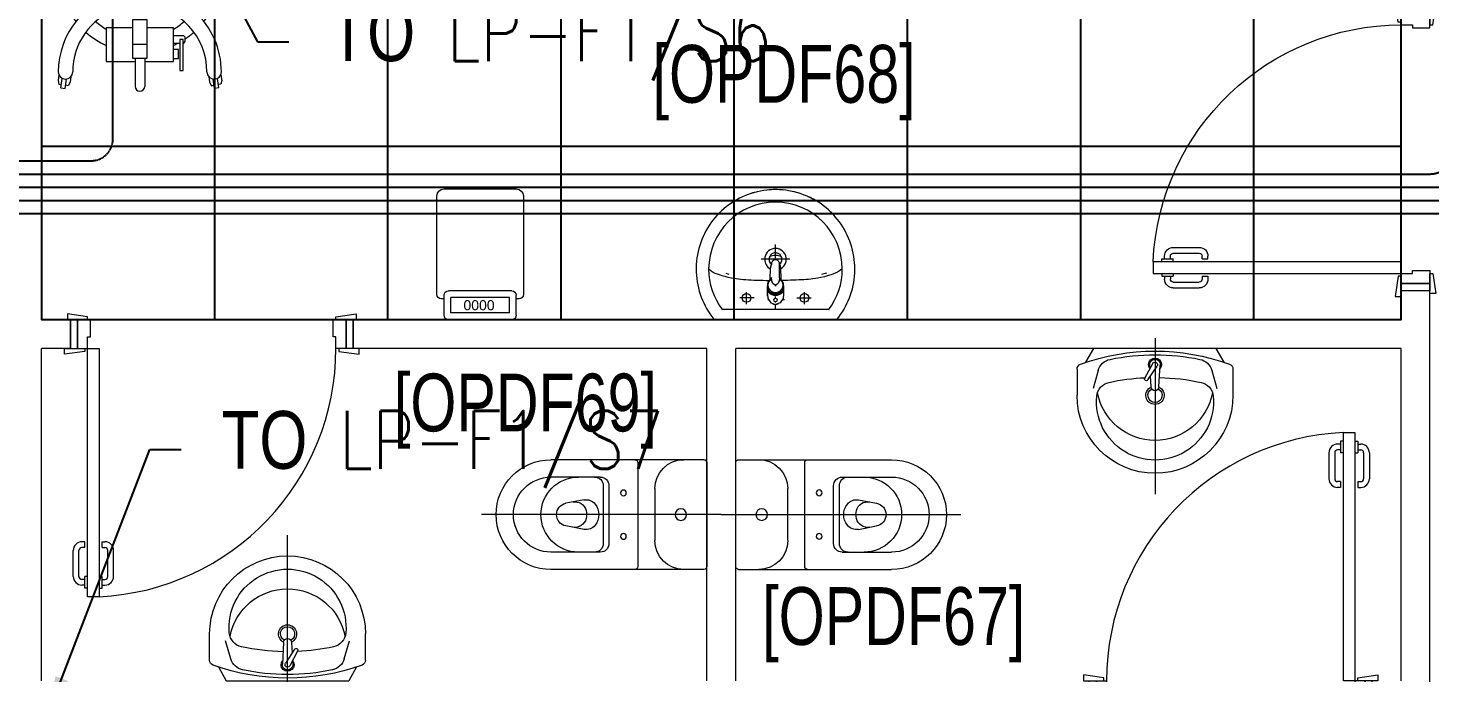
# Model space of a CAD drawing. Extents: x -12260 to 57327, y -29287 to 19916.
# Drawn here: x 8350 to 13206, y 3887 to 6119 of the extents above; entities that cross this region are included whole.
import ezdxf
from ezdxf import colors
from ezdxf.entities.mleader import LeaderData, LeaderLine
from ezdxf.math import Vec2, Vec3

# ---------------------------------------------------------------- set-up
doc = ezdxf.new("R2010")
doc.units = 0
doc.header["$LTSCALE"] = 0.25
doc.linetypes.add('DASHDOT', pattern=[25.4, 12.7, -6.35, 0, -6.35])
doc.linetypes.add('HIDDEN', pattern=[9.525, 6.35, -3.175])
for name, color, linetype, lineweight in [('01-First Floor-FUR$0$72_EGR_BASE_TEXT', 252, 'Continuous', 5), ('01-First Floor-FUR$0$LOADING', 253, 'Continuous', 5), ('01-First Floor-FUR$0$P-SANR-FIXT', 6, 'Continuous', 18), ('01-First Floor-FUR$0$P-SANR-FIXT-1', 6, 'Continuous', 13), ('01-First Floor-FUR$0$SANIT', 250, 'Continuous', 5), ('01-First Floor-FUR$0$Walls', 251, 'Continuous', 5), ('01-First Floor-FUR$0$Wooden Joinery', 251, 'Continuous', 5), ('E-LITE-CIRC @ 100', 6, 'Continuous', 25), ('E-LITE-CLNG-CNDT', 6, 'DASHDOT', 35), ('E-POWR-FLOR-CNDT', 6, 'HIDDEN', 25)]:
    doc.layers.add(name, color=color, linetype=linetype, lineweight=lineweight)
doc.layers.add('01-First Floor-FUR$0$FALSE CEILING', color=251, linetype='Continuous')
doc.styles.add('01-First Floor-FUR$0$Standard', font='arial.ttf')
doc.styles.add('01-First Floor-FUR$0$X3G_ENTITY_9F38', font='swisscl.ttf', dxfattribs={"height": 0.2})
doc.styles.add('DC_SIMPLEX', font='SIMPLEX.shx', dxfattribs={"width": 0.7})

# ---------------------------------------------------------------- blocks, each defined once
blk = doc.blocks.new('01-First Floor-FUR$0$A$C72370EFE')
at = {"layer": '01-First Floor-FUR$0$Wooden Joinery'}
for p, q in [((-0.01, -0.04), (-0.02, -0.04)), ((-0.01, -0.03), (-0.01, -0.07)), ((0, -0.03), (-0.01, -0.03)), ((0.04, -0.03), (0.05, -0.03)), ((0.05, -0.03), (0.05, -0.07)), ((0.05, -0.04), (0.06, -0.04)), ((-0.05, -0.07), (-0.05, -0.16)), ((-0.03, -0.07), (-0.03, -0.16)), ((-0.01, -0.06), (-0.02, -0.06)), ((0, -0.07), (-0.01, -0.07)), ((0.04, -0.07), (0.05, -0.07)), ((0.05, -0.06), (0.06, -0.06)), ((0.07, -0.07), (0.07, -0.16)), ((0.09, -0.07), (0.09, -0.16)), ((-0.01, -0.17), (-0.02, -0.17)), ((-0.01, -0.19), (-0.02, -0.19)), ((-0.01, -0.17), (-0.01, -0.19)), ((0.05, -0.17), (0.06, -0.17)), ((0.05, -0.17), (0.05, -0.19)), ((0.05, -0.19), (0.06, -0.19))]:
    blk.add_line(p, q, dxfattribs=at)
for centre, radius, start, end in [((-0.02, -0.07), 0.03, 90, 180), ((0.06, -0.07), 0.03, 0, 90), ((-0.02, -0.07), 0.01, 90, 180), ((0.06, -0.07), 0.01, 0, 90), ((-0.02, -0.16), 0.03, 180, 270), ((-0.02, -0.16), 0.01, 180, 270), ((0.06, -0.16), 0.01, 270, 0), ((0.06, -0.16), 0.03, 270, 0)]:
    blk.add_arc(centre, radius, start, end, dxfattribs=at)
blk = doc.blocks.new('01-First Floor-FUR$0$A$C5DAD61B4')
at = {"layer": '01-First Floor-FUR$0$Wooden Joinery'}
for points in [[(80, 959.1), (80, 969.1), (10, 979.1), (10, 959.1)], [(940, 959.1), (940, 969.1), (1010, 979.1), (1010, 959.1)], [(70, 859.1), (70, 849.1), (0, 839.1), (0, 859.1)], [(120, 859.1), (120, 0), (80, 0), (80, 859.1)], [(950, 859.1), (950, 849.1), (1020, 839.1), (1020, 859.1)]]:
    blk.add_lwpolyline(points, close=True, dxfattribs=at)
for points in [[(45, 859.1), (45, 959.1), (20, 959.1), (20, 859.1), (45, 859.1)], [(45, 859.1), (80, 859.1), (80, 899.1), (90, 899.1), (90, 959.1), (45, 959.1), (45, 859.1)], [(975, 859.1), (940, 859.1), (940, 899.1), (930, 899.1), (930, 959.1), (975, 959.1), (975, 859.1)], [(975, 859.1), (975, 959.1), (1000, 959.1), (1000, 859.1), (975, 859.1)]]:
    blk.add_lwpolyline(points, dxfattribs=at)
blk.add_arc((80, 859.1), 860, 272.666, 0, dxfattribs=at)
at = {"layer": '01-First Floor-FUR$0$Wooden Joinery', "xscale": 999.9999999998854, "yscale": 999.9999999998854, "zscale": 999.9999999998854, "rotation": 180}
blk.add_blockref('01-First Floor-FUR$0$A$C72370EFE', (120, 0), dxfattribs=at)
blk = doc.blocks.new('01-First Floor-FUR$0$WC manta')
at = {"layer": '01-First Floor-FUR$0$SANIT'}
for p, q in [((-0.13, 0.18), (-0.13, -0.18)), ((-0.12, 0.19), (0.41, 0.19)), ((0.109, 0.18), (0.109, -0.18)), ((0.209, 0.1), (0.209, -0.1)), ((0.229, 0.1), (0.229, -0.1)), ((0.239, 0.13), (0.41, 0.13)), ((0.05, 0.09), (0.05, -0.09)), ((0.2955, 0.051), (0.3581, 0.0393)), ((-0.18, 0), (0.65, 0)), ((0.2955, -0.051), (0.3581, -0.0393)), ((0.239, -0.13), (0.41, -0.13)), ((-0.12, -0.19), (0.41, -0.19))]:
    blk.add_line(p, q, dxfattribs=at)
for centre, radius in [((0.159, 0.0752), 0.01), ((-0.04, 0), 0.02), ((0.159, -0.0753), 0.01)]:
    blk.add_circle(centre, radius, dxfattribs=at)
for centre, radius, start, end in [((-0.12, 0.18), 0.01, 90, 180), ((-0.05, 0.09), 0.1, 0, 90), ((0.119, 0.18), 0.01, 90, 180), ((0.41, 0), 0.19, 270, 90), ((0.239, 0.1), 0.03, 90, 180), ((0.259, 0.1), 0.03, 90, 180), ((0.3147, 0), 0.13, 270, 90), ((0.41, 0), 0.13, 270, 90), ((0.2882, 0.0117), 0.04, 79.4289, 141.525), ((0.3029, 0), 0.0588, 141.525, 218.475), ((0.3454, 0), 0.0588, 166.4176, 193.5824), ((0.3271, 0.0044), 0.04, 79.4289, 166.4176), ((0.3507, 0), 0.04, 280.5711, 79.4289), ((0.2882, -0.0117), 0.04, 218.475, 280.5711), ((0.3271, -0.0044), 0.04, 193.5824, 280.5711), ((-0.05, -0.09), 0.1, 270, 0), ((0.239, -0.1), 0.03, 180, 270), ((0.259, -0.1), 0.03, 180, 270), ((-0.12, -0.18), 0.01, 180, 270), ((0.119, -0.18), 0.01, 180, 270)]:
    blk.add_arc(centre, radius, start, end, dxfattribs=at)
blk = doc.blocks.new('01-First Floor-FUR$0$lav-manta 60')
at = {"layer": '01-First Floor-FUR$0$SANIT'}
for p, q in [((-0.2658, -0.0529), (-0.2358, 0)), ((-0.2358, 0), (0.2358, 0)), ((0, 0.04), (0, -0.56)), ((0.2658, -0.0529), (0.2358, 0)), ((-0.3, -0.0789), (-0.3, -0.18)), ((-0.2185, -0.0841), (-0.2383, -0.1537)), ((-0.015, -0.1473), (-0.0199, -0.064)), ((0.0274, -0.121), (-0.0078, -0.0673)), ((0.0389, -0.1142), (0.0087, -0.0575)), ((0.015, -0.1473), (0.0174, -0.1057)), ((0.0191, -0.077), (0.0199, -0.064)), ((0.2185, -0.0841), (0.2383, -0.1537)), ((0.3, -0.0789), (0.3, -0.18))]:
    blk.add_line(p, q, dxfattribs=at)
for centre, radius, start, end in [((0, -0.8557), 0.8457, 70.1771, 109.8229), ((-0.1608, -0.1006), 0.06, 101.8086, 164.0794), ((0, -0.8696), 0.8457, 78.1914, 101.8086), ((0, -0.0617), 0.025, 320.7474, 220.368), ((0, -0.0617), 0.02, 353.2671, 186.682), ((0, -0.0617), 0.00966, 25.4127, 215.9577), ((0.1608, -0.1006), 0.06, 15.9206, 78.1914), ((-0.28, -0.0789), 0.02, 109.8229, 180), ((0.28, -0.0789), 0.02, 0, 70.1771), ((-0.1645, -0.189), 0.06, 102.0883, 174.8142), ((0, -0.9572), 0.8457, 91.1572, 102.0883), ((0, -0.18), 0.035, 115.3106, 64.6894), ((0, -0.18), 0.0275, 117.1496, 62.8504), ((0, -0.1473), 0.015, 180, 0), ((0, -0.9572), 0.8457, 88.5486, 88.844), ((0.0332, -0.1176), 0.00666, 210.6852, 30.6852), ((0, -0.9572), 0.8457, 77.9117, 87.4274), ((0.1645, -0.189), 0.06, 5.1858, 77.9117), ((0, -0.18), 0.3, 180, 0), ((0, -0.2039), 0.2252, 174.8142, 5.1858), ((0, -0.1282), 0.2252, 190.6097, 349.3903)]:
    blk.add_arc(centre, radius, start, end, dxfattribs=at)
blk = doc.blocks.new('01-First Floor-FUR$0$mobile light')
at = {"layer": '01-First Floor-FUR$0$LOADING'}
for p, q in [((1882.58, -498.29), (1882.35, -499.8)), ((1882.35, -499.8), (1885.55, -500.28)), ((1882.58, -498.29), (1885.78, -498.78)), ((1883.28, -500.85), (1883.42, -499.96)), ((1883.78, -497.56), (1883.65, -498.45)), ((1885.1, -497.29), (1883.78, -497.56)), ((1887.04, -497.59), (1885.1, -497.29)), ((1923.94, -497.59), (1925.88, -497.29)), ((1928.41, -498.29), (1925.2, -498.78)), ((1928.63, -499.8), (1925.43, -500.28)), ((1925.88, -497.29), (1927.2, -497.56)), ((1927.2, -497.56), (1927.33, -498.45)), ((1927.7, -500.85), (1927.56, -499.96)), ((1928.41, -498.29), (1928.63, -499.8)), ((1884.47, -501.5), (1883.28, -500.85)), ((1886.4, -501.79), (1884.47, -501.5)), ((1924.58, -501.79), (1926.52, -501.5)), ((1926.52, -501.5), (1927.7, -500.85)), ((1947.59, -502.62), (1941.09, -502.62)), ((1948.76, -501.94), (1947.59, -502.62)), ((1947.59, -502.62), (1947.59, -505.45)), ((1948.15, -506.5), (1952.41, -502.55)), ((1953.47, -501.94), (1948.76, -501.94)), ((1958.23, -506.5), (1953.47, -501.94)), ((1947.59, -505.45), (1941.09, -505.45)), ((1963.08, -509.67), (1943.3, -509.67)), ((1946.6, -512.08), (1948.15, -506.5)), ((1947.59, -505.45), (1948.15, -506.5)), ((1958.23, -506.5), (1948.15, -506.5)), ((1959.78, -512.08), (1958.23, -506.5)), ((1959.78, -512.08), (1946.6, -512.08)), ((1908.01, -522.53), (1909, -517.55)), ((1911.69, -517.55), (1909, -517.55)), ((1912.69, -522.53), (1911.69, -517.55)), ((1911.69, -517.55), (1914.17, -518.99)), ((1914.17, -518.99), (1914.17, -523.77)), ((1922.73, -518.8), (1921.08, -519.69)), ((1925.38, -518.8), (1922.73, -518.8)), ((1892.68, -523.97), (1883.05, -523.97)), ((1892.68, -528.06), (1892.68, -523.24)), ((1892.68, -523.24), (1906.16, -523.24)), ((1897.5, -528.06), (1897.5, -523.24)), ((1906.16, -523.24), (1906.16, -528.06)), ((1909.15, -524.25), (1906.16, -524.32)), ((1908.01, -522.53), (1908.62, -524.28)), ((1909.15, -524.25), (1909.15, -526.94)), ((1912.69, -522.53), (1911.9, -524.78)), ((1911.9, -524.78), (1914.17, -523.77)), ((1921.08, -519.69), (1914.74, -519.69)), ((1921.08, -523.01), (1914.77, -523.01)), ((1921.08, -519.69), (1921.08, -523.01)), ((1921.08, -519.69), (1921.08, -523.01)), ((1922.73, -523.93), (1921.08, -523.04)), ((1925.38, -523.93), (1922.73, -523.93)), ((1892.68, -527.34), (1883.05, -527.34)), ((1906.16, -528.06), (1892.68, -528.06)), ((1909.15, -526.94), (1906.16, -526.87)), ((1882.35, -551.47), (1885.55, -550.99)), ((1882.58, -552.98), (1882.35, -551.47)), ((1882.58, -552.98), (1885.78, -552.5)), ((1884.47, -549.77), (1883.28, -550.42)), ((1883.28, -550.42), (1883.42, -551.31)), ((1883.78, -553.71), (1883.65, -552.82)), ((1886.4, -549.48), (1884.47, -549.77)), ((1924.58, -549.48), (1926.52, -549.77)), ((1928.41, -552.98), (1925.2, -552.5)), ((1928.63, -551.47), (1925.43, -550.99)), ((1926.52, -549.77), (1927.7, -550.42)), ((1927.2, -553.71), (1927.33, -552.82)), ((1927.7, -550.42), (1927.56, -551.31)), ((1928.41, -552.98), (1928.63, -551.47)), ((1885.1, -553.98), (1883.78, -553.71)), ((1887.04, -553.69), (1885.1, -553.98)), ((1923.94, -553.69), (1925.88, -553.98)), ((1925.88, -553.98), (1927.2, -553.71))]:
    blk.add_line(p, q, dxfattribs=at)
for points in [[(1903.33, -523.24), (1903.33, -514.02), (1891.61, -514.02), (1891.61, -523.97)], [(1891.61, -527.34), (1891.61, -537.34), (1903.33, -537.34), (1903.33, -528.06)], [(1954.27, -524.55), (1954.27, -528.82), (1952.05, -528.82), (1952.05, -524.5)], [(1892.74, -537.34), (1892.74, -539.04), (1895.76, -539.04), (1895.76, -537.34)], [(1898.05, -537.34), (1898.05, -539.5)], [(1898.05, -540.63), (1898.05, -540.87), (1898.53, -541.35), (1900.02, -541.35), (1900.5, -540.87), (1900.5, -537.34)]]:
    blk.add_lwpolyline(points, dxfattribs=at)
for points in [[(1929.78, -518.8), (1925.38, -518.8), (1925.38, -523.93), (1929.78, -523.93)], [(1899.3, -539.5), (1888.5, -539.5), (1888.5, -540.63), (1899.3, -540.63)]]:
    blk.add_lwpolyline(points, close=True, dxfattribs=at)
for centre, radius in [((1945.96, -511.25), 0.793), ((1960.42, -511.25), 0.793), ((1953.01, -531.79), 8.32), ((1953.01, -531.79), 7.35), ((1938.31, -531.85), 0.793), ((1968.07, -531.85), 0.793), ((1953.19, -546.77), 0.793)]:
    blk.add_circle(centre, radius, dxfattribs=at)
for centre, radius, start, end in [((1888.02, -499.89), 2.5, 90, 270), ((1888.02, -525.64), 28.25, 12.1463, 90), ((1922.96, -525.64), 28.25, 90, 128.2073), ((1922.96, -499.89), 2.5, 270, 90), ((1888.02, -525.64), 23.25, 20.3387, 90), ((1922.96, -525.64), 23.25, 90, 126.3743), ((1942.82, -519.31), 16.86, 97.1293, 177.6115), ((1922.96, -525.64), 28.25, 138.4974, 155.7305), ((1942.82, -519.31), 13.97, 97.1293, 177.6115), ((1980.13, -532.49), 43.32, 148.2167, 181.2501), ((1926.25, -532.49), 43.32, 358.7499, 31.7833), ((1922.96, -525.64), 23.25, 138.7224, 150.0382), ((1980.13, -532.49), 40.72, 152.4092, 181.2501), ((1946.6, -514.96), 2.89, 90, 152.4092), ((1959.78, -514.96), 2.89, 27.5908, 90), ((1926.25, -532.49), 40.72, 358.7499, 27.5908), ((1911.94, -521.38), 3.27, 313.0112, 46.9888), ((1883.05, -525.65), 1.68, 90, 270), ((1888.02, -525.64), 28.25, 270, 5.3386), ((1910.32, -525.6), 1.78, 229.0673, 130.9327), ((1888.02, -525.64), 23.25, 270, 356.3184), ((1953.19, -531.93), 16.44, 185.2361, 354.7639), ((1953.19, -531.93), 13.84, 185.2361, 354.7639), ((1922.96, -525.64), 28.25, 204.483, 208.105), ((1922.96, -525.64), 23.25, 210.2349, 221.2776), ((1922.96, -525.64), 28.25, 213.7985, 221.5026), ((1922.96, -525.64), 28.25, 231.7927, 270), ((1922.96, -525.64), 23.25, 233.6257, 270), ((1888.02, -551.39), 2.5, 90, 270), ((1922.96, -551.39), 2.5, 270, 90)]:
    blk.add_arc(centre, radius, start, end, dxfattribs=at)
blk = doc.blocks.new('01-First Floor-FUR$0$FP_138-161_A_00_GFL_-0_080_Einreichung_Grundrisse_100')
at = {"layer": '01-First Floor-FUR$0$P-SANR-FIXT'}
blk.add_line((-0.0044, -0.0019), (-0.0045, -0.0021), dxfattribs=at)
at = {"layer": '01-First Floor-FUR$0$P-SANR-FIXT', "flags": 128}
blk.add_lwpolyline([(-0.0057, -0.0037), (-0.0058, -0.0039), (-0.006, -0.004)], dxfattribs=at)
blk = doc.blocks.new('01-First Floor-FUR$0$FP_139-161_A_00_GFL_-0_080_Einreichung_Grundrisse_100')
at = {"layer": '01-First Floor-FUR$0$P-SANR-FIXT'}
blk.add_line((0.0045, -0.0022), (0.0044, -0.002), dxfattribs=at)
at = {"layer": '01-First Floor-FUR$0$P-SANR-FIXT', "flags": 128}
blk.add_lwpolyline([(0.006, -0.004), (0.0059, -0.0039), (0.0057, -0.0038)], dxfattribs=at)
blk = doc.blocks.new('01-First Floor-FUR$0$IS_Ceraplus_B8204_BIM_BG _1_ - B8204AA - CERAPLUS single lever basin mixer with pop-up waste-V137-161_A_00_GFL_-0_080_Einreichung_Grundrisse_100')
at = {"layer": '01-First Floor-FUR$0$P-SANR-FIXT-1'}
h = blk.add_hatch(dxfattribs=at)
h.set_pattern_fill('FP_26', color=256, style=0, pattern_type=2)
h.set_pattern_definition([(225, (0.009, 0), (0.010607, -0.010607), []), (315, (0.009, 0), (0.010607, 0.010607), [])])
h.paths.add_polyline_path([(0.0056, -0.002), (0.0058, -0.0024), (0.0058, -0.0021)])
h.paths.add_polyline_path([(0.007, -0.0039), (0.0088, -0.0045), (0.0084, -0.0043)])
at = {"layer": '01-First Floor-FUR$0$LOADING'}
for p, q in [((-0.028, 0), (-0.028, -0.0281)), ((-0.0274, -0.0337), (-0.0271, -0.0392)), ((-0.0262, -0.0282), (-0.0263, -0.0287)), ((0.0263, -0.0287), (0.0262, -0.0282)), ((0.0262, -0.0293), (0.0263, -0.0287)), ((0.0271, -0.0392), (0.0274, -0.0337)), ((0.028, -0.0281), (0.028, 0)), ((-0.0137, -0.0512), (-0.0129, -0.0517)), ((0.0124, -0.052), (0.0133, -0.0515)), ((0.014, -0.0647), (0.0133, -0.1077)), ((0.0185, -0.0618), (0.019, -0.0539)), ((0.019, -0.0539), (0.0188, -0.0561))]:
    blk.add_line(p, q, dxfattribs=at)
at = {"layer": '01-First Floor-FUR$0$LOADING', "flags": 128}
for points in [[(-0.0272, -0.0069), (-0.0266, 0.009), (-0.0165, 0.0236), (0, 0.0291)], [(0.0272, -0.0069), (0.0266, 0.009), (0.0165, 0.0236), (0, 0.0291)], [(-0.0271, -0.0393), (-0.027, -0.0403), (-0.0269, -0.0414), (-0.0267, -0.0424), (-0.0265, -0.0434), (-0.0262, -0.0444), (-0.0259, -0.0454), (-0.0255, -0.0464), (-0.0252, -0.0474), (-0.0247, -0.0484), (-0.0243, -0.0493), (-0.0238, -0.0502), (-0.0232, -0.0511), (-0.0226, -0.052), (-0.022, -0.0529), (-0.0214, -0.0537), (-0.0207, -0.0545), (-0.0199, -0.0553), (-0.0192, -0.0561), (-0.0184, -0.0568), (-0.0176, -0.0575), (-0.0173, -0.0577)], [(-0.0176, -0.0568), (-0.0224, -0.0513), (-0.0254, -0.0448), (-0.0264, -0.0376), (-0.0253, -0.0305), (-0.0222, -0.024), (-0.0172, -0.0186), (-0.0109, -0.0147), (-0.0037, -0.0127), (0.0037, -0.0127), (0.0109, -0.0147), (0.0172, -0.0186), (0.0222, -0.024), (0.0253, -0.0305), (0.0264, -0.0376), (0.0254, -0.0448), (0.0224, -0.0513), (0.0176, -0.0568)], [(0.0173, -0.0577), (0.0181, -0.057), (0.0189, -0.0563), (0.0197, -0.0556), (0.0204, -0.0548), (0.0211, -0.054), (0.0218, -0.0532), (0.0224, -0.0523), (0.023, -0.0514), (0.0236, -0.0505), (0.0241, -0.0496), (0.0246, -0.0487), (0.025, -0.0477), (0.0254, -0.0467), (0.0258, -0.0458), (0.0261, -0.0448), (0.0264, -0.0437), (0.0266, -0.0427), (0.0268, -0.0417), (0.027, -0.0407), (0.0271, -0.0396), (0.0271, -0.0393)], [(-0.019, -0.0539), (-0.0185, -0.0615), (-0.0185, -0.0618)], [(-0.0181, -0.0728), (-0.0177, -0.083), (-0.0172, -0.0938)], [(-0.0162, -0.0579), (-0.0156, -0.058), (-0.0151, -0.0581), (-0.0146, -0.0583), (-0.0142, -0.0586), (-0.0139, -0.0588), (-0.0138, -0.0591)], [(-0.0138, -0.0591), (-0.0139, -0.0612), (-0.014, -0.0633)], [(0.0138, -0.0591), (0.0139, -0.0588), (0.0142, -0.0586), (0.0146, -0.0583), (0.0151, -0.0581), (0.0156, -0.058), (0.0162, -0.0579)], [(0.014, -0.0633), (0.0139, -0.0612), (0.0138, -0.0591)], [(0.0171, -0.0578), (0.0174, -0.0575), (0.0176, -0.0568)], [(0.0172, -0.0938), (0.0177, -0.083), (0.0181, -0.0728)], [(0.0184, -0.0651), (0.0184, -0.0652), (0.0184, -0.0652), (0.0184, -0.0652), (0.0184, -0.0654), (0.0184, -0.0655)], [(-0.0129, -0.1142), (-0.0124, -0.1161), (-0.0118, -0.1179), (-0.0109, -0.1197), (-0.0098, -0.1214), (-0.0084, -0.123), (-0.0067, -0.1244), (-0.0047, -0.1255), (-0.0025, -0.1263), (0, -0.1266)], [(0, -0.1266), (0.0025, -0.1263), (0.0047, -0.1255), (0.0067, -0.1244), (0.0084, -0.123), (0.0098, -0.1214), (0.0109, -0.1197), (0.0118, -0.1179), (0.0124, -0.1161), (0.0129, -0.1142)]]:
    blk.add_lwpolyline(points, dxfattribs=at)
at = {"layer": '01-First Floor-FUR$0$LOADING'}
for centre, radius, start, end in [((0, 0.0135), 0.00603, 0, 180), ((0, 0.0135), 0.00603, 180, 0), ((-0.009, 0), 0.005, 300, 315), ((0.009, 0), 0.005, 225, 240)]:
    blk.add_arc(centre, radius, start, end, dxfattribs=at)
for centre, major_axis, start_param, end_param in [((0, -0.0281), (-0.028, 0), 4.712389, 6.47291), ((0, -0.0321), (0.0275, 0), 3.141823, 3.202701), ((0, -0.0321), (0.0275, 0), 3.239313, 3.439417), ((0, -0.0281), (0.028, 0), 3.371221, 3.483334), ((0, -0.0287), (0.0267, 0), 1.570796, 3.036556), ((0, -0.0287), (0.0263, 0), 2.625648, 2.791756), ((0, -0.0287), (-0.0263, 0), 4.712389, 5.759587), ((0, -0.0281), (0.028, 0), 6.093357, 7.853982), ((0, -0.0287), (0.0267, 0), 0.105099, 1.570796), ((0, -0.0287), (0.0262, 0), 0.523599, 1.570796), ((0, -0.0287), (0.0262, 0), 0.349919, 0.515945), ((0, -0.0287), (0.0267, 0), 6.059374, 6.108652), ((0, -0.0321), (0.0275, 0), 5.985527, 6.185455), ((0, -0.0281), (0.028, 0), 5.94107, 6.05344), ((0, -0.0321), (0.0275, 0), 6.222066, 6.282955), ((0, -0.0312), (0.0248, 0), 4.111947, 4.191073), ((0, -0.0281), (0.028, 0), 4.202431, 4.259552), ((0, -0.0287), (0.0263, 0), 4.169225, 4.2325), ((0, -0.0281), (0.028, 0), 5.172057, 5.222265)]:
    blk.add_ellipse(centre, major_axis=major_axis, ratio=0.961262, start_param=start_param, end_param=end_param, dxfattribs=at)
for points, knots in [([(-0.0215, -0.0162), (-0.0216, -0.0163), (-0.0219, -0.0167), (-0.0227, -0.0177), (-0.0238, -0.0192), (-0.0249, -0.0211), (-0.0258, -0.0231), (-0.0266, -0.0253), (-0.0273, -0.0282), (-0.0275, -0.0305), (-0.0275, -0.0321)], [0.7859035, 0.7859035, 0.7859035, 0.7859035, 0.7916667, 0.8055556, 0.8333333, 0.8611111, 0.8888889, 0.9166667, 0.9444444, 1, 1, 1, 1]), ([(0.021, -0.0157), (0.0208, -0.0154), (0.0203, -0.0149), (0.0192, -0.0139), (0.0177, -0.0127), (0.0161, -0.0117), (0.0148, -0.0109), (0.0138, -0.0104), (0.0127, -0.0099), (0.0113, -0.0093), (0.0087, -0.0084), (0.0048, -0.0075), (0, -0.0071), (-0.0048, -0.0075), (-0.0087, -0.0084), (-0.0113, -0.0093), (-0.0127, -0.0099), (-0.0138, -0.0104), (-0.0148, -0.0109), (-0.0161, -0.0117), (-0.0177, -0.0127), (-0.0191, -0.0139), (-0.0202, -0.0149), (-0.0208, -0.0154), (-0.021, -0.0157)], [0.2222222, 0.2222222, 0.2222222, 0.2222222, 0.2361111, 0.25, 0.2777778, 0.3055556, 0.3194444, 0.3333333, 0.3472222, 0.3611111, 0.3888889, 0.4444444, 0.5, 0.5555556, 0.6111111, 0.6388889, 0.6527778, 0.6666667, 0.6805556, 0.6944444, 0.7222222, 0.75, 0.7638889, 0.7777778, 0.7777778, 0.7777778, 0.7777778]), ([(0, -0.0378), (-0.0005, -0.038), (-0.0012, -0.0384), (-0.0021, -0.0389), (-0.0028, -0.0393), (-0.0035, -0.0397), (-0.0042, -0.04), (-0.0049, -0.0405), (-0.0055, -0.0409), (-0.0061, -0.0414), (-0.0067, -0.0419), (-0.0072, -0.0424), (-0.0078, -0.0429), (-0.0083, -0.0435), (-0.0088, -0.0441), (-0.0092, -0.0446), (-0.0096, -0.0452), (-0.01, -0.0459), (-0.0103, -0.0466), (-0.0105, -0.0472), (-0.0107, -0.0477), (-0.0108, -0.0481), (-0.0109, -0.0484), (-0.0111, -0.0489), (-0.0114, -0.0497), (-0.0118, -0.0509), (-0.0122, -0.0521), (-0.0124, -0.053), (-0.0126, -0.0537), (-0.0128, -0.0544), (-0.0129, -0.0552), (-0.0131, -0.0559), (-0.0132, -0.0566), (-0.0134, -0.0572), (-0.0136, -0.0581), (-0.0137, -0.0587), (-0.0138, -0.0591)], [0, 0, 0, 0, 0.055556, 0.083333, 0.111111, 0.138889, 0.166667, 0.194444, 0.222222, 0.25, 0.277778, 0.305556, 0.333333, 0.361111, 0.388889, 0.416667, 0.444444, 0.472222, 0.5, 0.527778, 0.541667, 0.555556, 0.569444, 0.583333, 0.611111, 0.666667, 0.722222, 0.75, 0.777778, 0.805556, 0.833333, 0.861111, 0.888889, 0.916667, 0.944444, 1, 1, 1, 1]), ([(0, -0.0357), (-0.0006, -0.0357), (-0.0013, -0.0357), (-0.002, -0.0357), (-0.0022, -0.0357)], [0, 0, 0, 0, 0.1, 0.1298359, 0.1298359, 0.1298359, 0.1298359]), ([(0.0022, -0.0357), (0.002, -0.0357), (0.0013, -0.0357), (0.0006, -0.0357), (0, -0.0357)], [0.8701578, 0.8701578, 0.8701578, 0.8701578, 0.9, 1, 1, 1, 1]), ([(0.0138, -0.0591), (0.0137, -0.0587), (0.0136, -0.0581), (0.0134, -0.0572), (0.0132, -0.0566), (0.0131, -0.0559), (0.0129, -0.0552), (0.0128, -0.0544), (0.0126, -0.0537), (0.0124, -0.053), (0.0122, -0.0521), (0.0118, -0.0509), (0.0114, -0.0497), (0.0111, -0.0489), (0.0109, -0.0484), (0.0108, -0.0481), (0.0107, -0.0477), (0.0105, -0.0472), (0.0103, -0.0466), (0.01, -0.0459), (0.0096, -0.0452), (0.0092, -0.0446), (0.0088, -0.0441), (0.0083, -0.0435), (0.0078, -0.0429), (0.0072, -0.0424), (0.0067, -0.0419), (0.0061, -0.0414), (0.0055, -0.0409), (0.0049, -0.0405), (0.0042, -0.04), (0.0035, -0.0397), (0.0028, -0.0393), (0.0021, -0.0389), (0.0012, -0.0384), (0.0005, -0.038), (0, -0.0378)], [0, 0, 0, 0, 0.055556, 0.083333, 0.111111, 0.138889, 0.166667, 0.194444, 0.222222, 0.25, 0.277778, 0.333333, 0.388889, 0.416667, 0.430556, 0.444444, 0.458333, 0.472222, 0.5, 0.527778, 0.555556, 0.583333, 0.611111, 0.638889, 0.666667, 0.694444, 0.722222, 0.75, 0.777778, 0.805556, 0.833333, 0.861111, 0.888889, 0.916667, 0.944444, 1, 1, 1, 1]), ([(0.0275, -0.0321), (0.0275, -0.0305), (0.0273, -0.0282), (0.0266, -0.0253), (0.0258, -0.0231), (0.0249, -0.0211), (0.0238, -0.0192), (0.0227, -0.0177), (0.0219, -0.0167), (0.0216, -0.0163), (0.0215, -0.0162)], [0, 0, 0, 0, 0.0555556, 0.0833333, 0.1111111, 0.1388889, 0.1666667, 0.1944444, 0.2083333, 0.2142181, 0.2142181, 0.2142181, 0.2142181]), ([(-0.0188, -0.0538), (-0.0188, -0.0547), (-0.0186, -0.0582), (-0.0185, -0.0619), (-0.0184, -0.0646)], [0.6724021, 0.6724021, 0.6724021, 0.6724021, 0.75, 1, 1, 1, 1]), ([(-0.0162, -0.0579), (-0.0162, -0.0578), (-0.0163, -0.0578), (-0.0165, -0.0577), (-0.0166, -0.0575), (-0.0167, -0.0574), (-0.0169, -0.0573), (-0.017, -0.0572), (-0.0172, -0.0571), (-0.0173, -0.057), (-0.0175, -0.0569), (-0.0176, -0.0568)], [0, 0, 0, 0, 0.1, 0.2, 0.3, 0.4, 0.5, 0.6, 0.7, 0.8, 1, 1, 1, 1]), ([(-0.0148, -0.0587), (-0.015, -0.0586), (-0.0159, -0.0583), (-0.0167, -0.058), (-0.0172, -0.0578)], [0.8, 0.8, 0.8, 0.8, 0.85, 1, 1, 1, 1]), ([(0.0141, -0.0613), (0.0141, -0.0611), (0.0143, -0.0608), (0.0145, -0.0604), (0.0148, -0.06), (0.0151, -0.0596), (0.0153, -0.0594), (0.0155, -0.0592), (0.0156, -0.059), (0.0158, -0.0588), (0.016, -0.0587), (0.0163, -0.0585), (0.0165, -0.0583), (0.0166, -0.0582)], [0.3333333, 0.3333333, 0.3333333, 0.3333333, 0.4166667, 0.5, 0.5833333, 0.6666667, 0.7083333, 0.75, 0.7916667, 0.8333333, 0.875, 0.9166667, 1, 1, 1, 1]), ([(0.0176, -0.0568), (0.0175, -0.0569), (0.0173, -0.057), (0.0172, -0.0571), (0.017, -0.0572), (0.0169, -0.0573), (0.0167, -0.0574), (0.0166, -0.0575), (0.0165, -0.0577), (0.0163, -0.0578), (0.0162, -0.0578), (0.0162, -0.0579)], [0, 0, 0, 0, 0.2, 0.3, 0.4, 0.5, 0.6, 0.7, 0.8, 0.9, 1, 1, 1, 1]), ([(0.0184, -0.0646), (0.0185, -0.0619), (0.0186, -0.0582), (0.0188, -0.0547), (0.0188, -0.0538)], [0, 0, 0, 0, 0.25, 0.3275586, 0.3275586, 0.3275586, 0.3275586]), ([(-0.0131, -0.1116), (-0.0132, -0.1115), (-0.0135, -0.1109), (-0.0141, -0.1099), (-0.0147, -0.1086), (-0.0153, -0.1072), (-0.0159, -0.1053), (-0.0167, -0.1021), (-0.0171, -0.0992), (-0.0171, -0.0973)], [0.4856715, 0.4856715, 0.4856715, 0.4856715, 0.5, 0.55, 0.6, 0.65, 0.7, 0.8, 1, 1, 1, 1]), ([(-0.0132, -0.1091), (-0.0132, -0.1096), (-0.0132, -0.1103), (-0.0132, -0.1111), (-0.0132, -0.1115), (-0.0132, -0.1118), (-0.0131, -0.1122), (-0.0131, -0.1125), (-0.0131, -0.1128), (-0.0131, -0.1131), (-0.013, -0.1134), (-0.013, -0.1138), (-0.0129, -0.1141), (-0.0129, -0.1142)], [0.2, 0.2, 0.2, 0.2, 0.4, 0.5, 0.55, 0.6, 0.65, 0.7, 0.75, 0.8, 0.85, 0.9, 1, 1, 1, 1]), ([(0.0129, -0.1142), (0.0129, -0.1141), (0.013, -0.1138), (0.013, -0.1134), (0.0131, -0.1131), (0.0131, -0.1128), (0.0131, -0.1125), (0.0131, -0.1122), (0.0132, -0.1118), (0.0132, -0.1115), (0.0132, -0.1111), (0.0132, -0.1103), (0.0132, -0.1096), (0.0132, -0.1091)], [0, 0, 0, 0, 0.1, 0.15, 0.2, 0.25, 0.3, 0.35, 0.4, 0.45, 0.5, 0.6, 0.8, 0.8, 0.8, 0.8]), ([(0.0131, -0.1116), (0.0133, -0.1113), (0.0137, -0.1106), (0.0142, -0.1096), (0.0147, -0.1084), (0.0153, -0.1072), (0.0159, -0.1053), (0.0167, -0.1021), (0.0171, -0.0992), (0.0171, -0.0973)], [-0.5143371, -0.5143371, -0.5143371, -0.5143371, -0.475, -0.4375, -0.4, -0.35, -0.3, -0.2, 0, 0, 0, 0])]:
    blk.add_open_spline(points, degree=3, knots=knots, dxfattribs=at)
for points in [[(-0.0184, -0.0646), (-0.0183, -0.0659), (-0.0182, -0.0684), (-0.0181, -0.0709), (-0.0181, -0.0721)], [(-0.0172, -0.0578), (-0.0171, -0.0578), (-0.0169, -0.058), (-0.0167, -0.0581), (-0.0166, -0.0582)], [(-0.0172, -0.0938), (-0.0172, -0.0944), (-0.0172, -0.0956), (-0.0171, -0.0967), (-0.0171, -0.0973)], [(-0.0162, -0.0579), (-0.0162, -0.0579), (-0.0164, -0.0581), (-0.0165, -0.0582), (-0.0166, -0.0583), (-0.0166, -0.0582), (-0.0166, -0.0582)], [(-0.0166, -0.0582), (-0.0163, -0.0585), (-0.0156, -0.059), (-0.0148, -0.0599), (-0.0142, -0.0609), (-0.0139, -0.0617), (-0.0138, -0.0621)], [(-0.014, -0.0633), (-0.014, -0.0633), (-0.014, -0.0633), (-0.014, -0.0633)], [(-0.014, -0.0646), (-0.014, -0.0644), (-0.014, -0.064), (-0.014, -0.0635), (-0.014, -0.0633)], [(0.014, -0.0633), (0.014, -0.0633), (0.014, -0.0633), (0.014, -0.0633)], [(0.014, -0.0633), (0.014, -0.0635), (0.014, -0.064), (0.014, -0.0644), (0.014, -0.0647)], [(0.0172, -0.0578), (0.0168, -0.0579), (0.0158, -0.0583), (0.0147, -0.0587), (0.0141, -0.059)], [(0.0166, -0.0582), (0.0166, -0.0582), (0.0166, -0.0583), (0.0165, -0.0582), (0.0164, -0.0581), (0.0162, -0.0579), (0.0162, -0.0579)], [(0.0166, -0.0582), (0.0167, -0.0582), (0.0168, -0.0581), (0.0169, -0.058), (0.0169, -0.058)], [(0.0169, -0.058), (0.017, -0.0579), (0.0171, -0.0579), (0.0171, -0.0578)], [(0.0171, -0.0973), (0.0171, -0.0967), (0.0172, -0.0956), (0.0172, -0.0944), (0.0172, -0.0938)], [(0.0181, -0.0721), (0.0181, -0.0709), (0.0182, -0.0684), (0.0183, -0.0659), (0.0184, -0.0646)]]:
    blk.add_open_spline(points, degree=3, dxfattribs=at)
for name in ['01-First Floor-FUR$0$FP_138-161_A_00_GFL_-0_080_Einreichung_Grundrisse_100', '01-First Floor-FUR$0$FP_139-161_A_00_GFL_-0_080_Einreichung_Grundrisse_100']:
    blk.add_blockref(name, (0, 0), dxfattribs=at)
blk = doc.blocks.new('01-First Floor-FUR$0$_100_WB_KER_REN_55x45x18 - _100_WB_KER_REN_55x45x18-V63-161_A_00_GFL_-0_080_Einreichung_Grundrisse_100')
at = {"layer": '01-First Floor-FUR$0$LOADING'}
for p, q in [((-0.2075, 0.225), (-0.2075, 0.2227)), ((0.2074, 0.225), (-0.2074, 0.225)), ((0.2075, 0.2227), (0.2075, 0.225)), ((-0.1855, 0.1899), (0.1855, 0.1899)), ((-0.0744, 0.15), (-0.1234, 0.15)), ((-0.1, 0.172), (-0.1, 0.1303)), ((-0.0259, 0.155), (-0.0315, 0.155)), ((0, 0.1899), (0, 0.1724)), ((0, 0.1656), (0, 0.1628)), ((0, 0.1509), (0, 0.1454)), ((0.026, 0.155), (0.0248, 0.155)), ((0.0744, 0.15), (0.1234, 0.15)), ((0.1, 0.172), (0.1, 0.1303)), ((0, 0.1422), (0, 0.1399)), ((-0.1763, 0.0637), (-0.1598, 0.0692)), ((0.1605, 0.0691), (0.1707, 0.0656)), ((-0.05, 0.0161), (0.05, 0.0161)), ((0, 0.0168), (0, -0.0348))]:
    blk.add_line(p, q, dxfattribs=at)
at = {"layer": '01-First Floor-FUR$0$LOADING', "flags": 128}
for points in [[(-0.2121, 0.225), (-0.219, 0.2164), (-0.2254, 0.2075), (-0.2316, 0.1983), (-0.2373, 0.189), (-0.2427, 0.1794), (-0.2476, 0.1696), (-0.2522, 0.1596), (-0.2564, 0.1494), (-0.2602, 0.1391), (-0.2635, 0.1286), (-0.2665, 0.118), (-0.269, 0.1073), (-0.271, 0.0965), (-0.2727, 0.0856), (-0.2739, 0.0747), (-0.2747, 0.0637), (-0.275, 0.0527), (-0.275, 0.05)], [(0.275, 0.05), (0.2748, 0.061), (0.2741, 0.072), (0.273, 0.0829), (0.2715, 0.0938), (0.2695, 0.1046), (0.2671, 0.1154), (0.2643, 0.126), (0.261, 0.1365), (0.2574, 0.1469), (0.2533, 0.1571), (0.2488, 0.1671), (0.2439, 0.177), (0.2387, 0.1866), (0.233, 0.1961), (0.227, 0.2053), (0.2206, 0.2142), (0.2138, 0.2229), (0.2121, 0.225)], [(-0.275, 0.05), (-0.2748, 0.039), (-0.2741, 0.028), (-0.273, 0.0171), (-0.2715, 0.0062), (-0.2695, -0.0046), (-0.2671, -0.0154), (-0.2643, -0.026), (-0.261, -0.0365), (-0.2574, -0.0469), (-0.2533, -0.0571), (-0.2488, -0.0671), (-0.2439, -0.077), (-0.2387, -0.0866), (-0.233, -0.0961), (-0.227, -0.1053), (-0.2206, -0.1142), (-0.2138, -0.1229), (-0.2067, -0.1313), (-0.1993, -0.1395), (-0.1916, -0.1473), (-0.1836, -0.1548), (-0.1752, -0.162), (-0.1666, -0.1688), (-0.1577, -0.1753), (-0.1486, -0.1814), (-0.1392, -0.1872), (-0.1296, -0.1925), (-0.1198, -0.1975), (-0.1098, -0.2021), (-0.0996, -0.2063), (-0.0893, -0.2101), (-0.0788, -0.2135), (-0.0682, -0.2164), (-0.0575, -0.2189), (-0.0467, -0.221), (-0.0359, -0.2227), (-0.0249, -0.2239), (-0.014, -0.2246), (-0.003, -0.225), (0.008, -0.2249), (0.019, -0.2243), (0.03, -0.2234), (0.0409, -0.2219), (0.0517, -0.2201), (0.0625, -0.2178), (0.0731, -0.2151), (0.0837, -0.212), (0.0941, -0.2084), (0.1043, -0.2044), (0.1144, -0.2001), (0.1243, -0.1953), (0.1341, -0.1901), (0.1436, -0.1846), (0.1528, -0.1786), (0.1618, -0.1723), (0.1706, -0.1657), (0.1791, -0.1587), (0.1873, -0.1514), (0.1952, -0.1437), (0.2028, -0.1358), (0.21, -0.1275), (0.217, -0.119), (0.2236, -0.1101), (0.2298, -0.1011), (0.2356, -0.0918), (0.2411, -0.0822), (0.2462, -0.0725), (0.2509, -0.0625), (0.2552, -0.0524), (0.2591, -0.0421), (0.2626, -0.0317), (0.2656, -0.0211), (0.2683, -0.0104), (0.2705, 0.0003), (0.2722, 0.0112), (0.2736, 0.0221), (0.2745, 0.0331), (0.2749, 0.0441), (0.275, 0.05)]]:
    blk.add_lwpolyline(points, dxfattribs=at)
at = {"layer": '01-First Floor-FUR$0$LOADING'}
for centre in [(-0.1, 0.15), (0.1, 0.15)]:
    blk.add_circle(centre, 0.015, dxfattribs=at)
for centre, radius, start, end in [((0, 0.05), 0.275, 145.9324, 150.3591), ((0, 0.05), 0.275, 140.4788, 141.2381), ((0, 0.05), 0.275, 38.7619, 39.5212), ((0, 0.05), 0.275, 29.6409, 34.0676), ((0, 0.05), 0.2315, 142.8209, 180), ((0, 0.155), 0.0175, 54.0899, 125.9101), ((0, 0.155), 0.0175, 68.869, 83.8798), ((0, 0.05), 0.2315, 0, 37.1791), ((0, 0.155), 0.0175, 251.9463, 258.2346), ((0, 0.05), 0.275, 180, 183.6225), ((0, 0.05), 0.2315, 180, 0), ((0, 0.0161), 0.0375, 117.1305, 0), ((0, 0.0161), 0.0375, 0, 61.4146), ((0, 0.0161), 0.0225, 129.5025, 0), ((0, 0.0161), 0.0225, 180, 193.3417), ((0, 0.0161), 0.0225, 197.0466, 201.508), ((0, 0.0161), 0.0225, 156.725, 162.0134), ((0, 0.05), 0.047, 243.4433, 296.5567), ((0, 0.0161), 0.0225, 138.0808, 143.3939), ((0, 0.0161), 0.0225, 0, 51.4286), ((0, 0.0161), 0.0225, 36.616, 41.9265), ((0, 0.0161), 0.0225, 17.9887, 23.276), ((0, 0.0161), 0.0225, 338.492, 342.9534), ((0, 0.0161), 0.0225, 346.6583, 0), ((0, 0.05), 0.275, 240, 245.6589), ((0, 0.05), 0.275, 307.6689, 312), ((0, 0.05), 0.275, 252, 257.5535), ((0, 0.05), 0.275, 264, 276), ((0, 0.05), 0.275, 282.9241, 288)]:
    blk.add_arc(centre, radius, start, end, dxfattribs=at)
for points, knots in [([(-0.2074, 0.225), (-0.2078, 0.225), (-0.2086, 0.225), (-0.2095, 0.225), (-0.2102, 0.225), (-0.2106, 0.225), (-0.2109, 0.225), (-0.2111, 0.225), (-0.2114, 0.225), (-0.2116, 0.225), (-0.2118, 0.225), (-0.2119, 0.225), (-0.2119, 0.225)], [-1, -1, -1, -1, -0.8333333, -0.6666667, -0.5833333, -0.5, -0.4583333, -0.4166667, -0.3333333, -0.2916667, -0.25, -0.1666667, -0.1666667, -0.1666667, -0.1666667]), ([(0.2119, 0.225), (0.2119, 0.225), (0.2118, 0.225), (0.2116, 0.225), (0.2114, 0.225), (0.2111, 0.225), (0.2109, 0.225), (0.2106, 0.225), (0.2102, 0.225), (0.2095, 0.225), (0.2086, 0.225), (0.2078, 0.225), (0.2074, 0.225)], [-0.8333333, -0.8333333, -0.8333333, -0.8333333, -0.75, -0.7083333, -0.6666667, -0.5833333, -0.5416667, -0.5, -0.4166667, -0.3333333, -0.1666667, 0, 0, 0, 0]), ([(-0.0037, 0.1721), (-0.0046, 0.1719), (-0.0064, 0.1714), (-0.0081, 0.1705), (-0.009, 0.17)], [0.5653198, 0.5653198, 0.5653198, 0.5653198, 0.6111111, 0.6666667, 0.6666667, 0.6666667, 0.6666667]), ([(0.009, 0.17), (0.0086, 0.1703), (0.0077, 0.1708), (0.0059, 0.1715), (0.0046, 0.1719), (0.0037, 0.1721)], [0.3333333, 0.3333333, 0.3333333, 0.3333333, 0.3611111, 0.3888889, 0.4346482, 0.4346482, 0.4346482, 0.4346482]), ([(-0.2294, 0.0509), (-0.2103, 0.066), (-0.1431, 0.0839), (-0.1084, 0.0863), (-0.0496, 0.0893), (-0.0206, 0.0899)], [0.0392191, 0.0392191, 0.0392191, 0.0392191, 0.1715289, 0.4228457, 0.6475389, 0.6475389, 0.6475389, 0.6475389]), ([(0.0209, 0.0903), (0.0512, 0.0901), (0.1113, 0.0879), (0.1514, 0.0828), (0.2115, 0.0665), (0.2292, 0.052)], [0.7533082, 0.7533082, 0.7533082, 0.7533082, 0.9865548, 1.235629, 1.3638988, 1.3638988, 1.3638988, 1.3638988]), ([(-0.0141, 0.0337), (-0.0162, 0.0319), (-0.0207, 0.0267), (-0.0225, 0.02), (-0.0225, 0.0161)], [0.7144203, 0.7144203, 0.7144203, 0.7144203, 0.8333333, 1, 1, 1, 1]), ([(0.0225, 0.0161), (0.0225, 0.0187), (0.0216, 0.0239), (0.0182, 0.0298), (0.0152, 0.0327), (0.0141, 0.0337)], [0, 0, 0, 0, 0.1111111, 0.2222222, 0.285568, 0.285568, 0.285568, 0.285568])]:
    blk.add_open_spline(points, degree=3, knots=knots, dxfattribs=at)
for points in [[(-0.2075, 0.2227), (-0.2075, 0.2231), (-0.2075, 0.2235), (-0.2075, 0.2239)], [(0.2075, 0.2239), (0.2075, 0.2235), (0.2075, 0.2231), (0.2075, 0.2227)], [(-0.1852, 0.1899), (-0.1853, 0.1899), (-0.1854, 0.1899), (-0.1855, 0.1899)], [(-0.0009, 0.1725), (-0.0013, 0.1725), (-0.0018, 0.1724), (-0.0022, 0.1724)], [(0.0022, 0.1724), (0.0018, 0.1724), (0.0013, 0.1725), (0.0009, 0.1725)], [(0.1855, 0.1899), (0.1854, 0.1899), (0.1853, 0.1899), (0.1852, 0.1899)], [(-0.0225, 0.0161), (-0.0225, 0.0147), (-0.0222, 0.012), (-0.0215, 0.0093), (-0.021, 0.008)], [(0.021, 0.008), (0.0215, 0.0093), (0.0222, 0.012), (0.0225, 0.0147), (0.0225, 0.0161)]]:
    blk.add_open_spline(points, degree=3, dxfattribs=at)
at = {"layer": '01-First Floor-FUR$0$LOADING', "xscale": -1, "rotation": 5.088887490341627e-12}
blk.add_blockref('01-First Floor-FUR$0$IS_Ceraplus_B8204_BIM_BG _1_ - B8204AA - CERAPLUS single lever basin mixer with pop-up waste-V137-161_A_00_GFL_-0_080_Einreichung_Grundrisse_100', (0, 0.1434), dxfattribs=at)
blk = doc.blocks.new('01-First Floor-FUR$0$HF13461A-P')
at = {"layer": '01-First Floor-FUR$0$LOADING'}
for p, q in [((0.2579, 0.4503), (0.0379, 0.4503)), ((0.0229, 0.4353), (0.0229, 0.3653)), ((0.2493, 0.4266), (0.0466, 0.4266)), ((0.0466, 0.4266), (0.0466, 0.3739)), ((0.2493, 0.4266), (0.2493, 0.3739)), ((0.2729, 0.4353), (0.2729, 0.3653)), ((-0.0021, 0.3628), (-0.0021, 0.0228)), ((0.0229, 0.3778), (0.0129, 0.3778)), ((0.2579, 0.3503), (0.0379, 0.3503)), ((0.2493, 0.3739), (0.0466, 0.3739)), ((0.2829, 0.3778), (0.2729, 0.3778)), ((0.2979, 0.0228), (0.2979, 0.3628)), ((0.0229, -0.0022), (0.2729, -0.0022))]:
    blk.add_line(p, q, dxfattribs=at)
for centre, radius, start, end in [((0.0379, 0.4353), 0.015, 90, 180), ((0.2579, 0.4353), 0.015, 0, 90), ((0.0129, 0.3628), 0.015, 90, 180), ((0.0379, 0.3653), 0.015, 180, 270), ((0.2579, 0.3653), 0.015, 270, 0), ((0.2829, 0.3628), 0.015, 0, 90), ((0.0229, 0.0228), 0.025, 180, 270), ((0.2729, 0.0228), 0.025, 270, 0)]:
    blk.add_arc(centre, radius, start, end, dxfattribs=at)
at = {"layer": '01-First Floor-FUR$0$LOADING', "style": '01-First Floor-FUR$0$Standard'}
blk.add_text('0000', height=0.03477, dxfattribs=at).set_placement((0.0901, 0.3829))
blk = doc.blocks.new('01-First Floor-FUR')
at = {"layer": '01-First Floor-FUR$0$FALSE CEILING', "linetype": 'Continuous'}
for p, q in [((8996.4, 5110), (8996.4, 8553.5)), ((9596.4, 5110), (9596.4, 8553.5)), ((10196.4, 5110), (10196.4, 8553.5)), ((10796.4, 5110), (10796.4, 8553.5)), ((11396.4, 5110), (11396.4, 8553.5)), ((11996.4, 5110), (11996.4, 8553.5)), ((12596.4, 5110), (12596.4, 8553.5)), ((8396.4, 5710), (13106, 5710))]:
    blk.add_line(p, q, dxfattribs=at)
at = {"layer": '01-First Floor-FUR$0$FALSE CEILING'}
blk.add_lwpolyline([(13106, 8553.5), (8396.4, 8553.5), (8396.4, 5110), (13106, 5110)], close=True, dxfattribs=at)
at = {"layer": '01-First Floor-FUR$0$Walls'}
for p, q in [((8396.4, 5110), (8396.4, 8610)), ((13106, 5110), (13106, 5210)), ((13206, 5210), (13106, 5210)), ((13206, 1640), (13206, 5210)), ((8496.4, 5110), (8396.4, 5110)), ((8496.4, 5010), (8496.4, 5110)), ((9476.4, 5010), (9476.4, 5110)), ((13106, 5110), (9476.4, 5110)), ((8396.4, 3860), (8396.4, 5010)), ((8496.4, 5010), (8396.4, 5010)), ((10701.2, 5010), (9476.4, 5010)), ((10701.2, 3860), (10701.2, 5010)), ((13106, 5010), (10801.2, 5010)), ((10801.2, 3860), (10801.2, 5010)), ((13106, 3860), (13106, 5010))]:
    blk.add_line(p, q, dxfattribs=at)
at = {"layer": '01-First Floor-FUR$0$LOADING'}
for name, p, xscale, yscale, zscale, rotation in [('01-First Floor-FUR$0$mobile light', (3480.8, -12912.9, -0.1), 10, 10, 10, 90.00000000000001), ('01-First Floor-FUR$0$_100_WB_KER_REN_55x45x18 - _100_WB_KER_REN_55x45x18-V63-161_A_00_GFL_-0_080_Einreichung_Grundrisse_100', (10939, 5335, -0.1), 1000, 1000, 1000, 180)]:
    blk.add_blockref(name, p, dxfattribs=dict(at, xscale=xscale, yscale=yscale, zscale=zscale, rotation=rotation))
at = {"layer": '01-First Floor-FUR$0$LOADING', "lineweight": 0, "xscale": -1000, "yscale": 1000, "zscale": 1000, "rotation": 180}
blk.add_blockref('01-First Floor-FUR$0$HF13461A-P', (9768, 5560.3, -0.1), dxfattribs=at)
at = {"layer": '01-First Floor-FUR$0$SANIT'}
for name, p, xscale, yscale, zscale in [('01-First Floor-FUR$0$lav-manta 60', (12253.6, 5010), -900.000000000201, 900.000000000201, 900.000000000201), ('01-First Floor-FUR$0$WC manta', (10571.2, 4435), -999.9999999999995, 999.9999999999995, 999.9999999999995)]:
    blk.add_blockref(name, p, dxfattribs=dict(at, xscale=xscale, yscale=yscale, zscale=zscale))
at = {"layer": '01-First Floor-FUR$0$SANIT', "rotation": 180}
for name, p, xscale, yscale, zscale in [('01-First Floor-FUR$0$WC manta', (10931.2, 4435), -999.9999999999995, 999.9999999999995, 999.9999999999995), ('01-First Floor-FUR$0$lav-manta 60', (9248.8, 3860), -900.000000000201, 900.000000000201, 900.000000000201)]:
    blk.add_blockref(name, p, dxfattribs=dict(at, xscale=xscale, yscale=yscale, zscale=zscale))
at = {"layer": '01-First Floor-FUR$0$Wooden Joinery', "xscale": -1, "rotation": 270}
blk.add_blockref('01-First Floor-FUR$0$A$C5DAD61B4', (12246.9, 5190), dxfattribs=at)
at = {"layer": '01-First Floor-FUR$0$Wooden Joinery'}
blk.add_blockref('01-First Floor-FUR$0$A$C5DAD61B4', (8476.4, 4150.9), dxfattribs=at)
at = {"layer": '01-First Floor-FUR$0$Wooden Joinery', "rotation": 180}
blk.add_blockref('01-First Floor-FUR$0$A$C5DAD61B4', (13026, 4719.1), dxfattribs=at)
at = {"layer": '01-First Floor-FUR$0$72_EGR_BASE_TEXT', "char_height": 200, "attachment_point": 2, "style": '01-First Floor-FUR$0$X3G_ENTITY_9F38'}
for s, insert in [('[OPDF68]', (10968.8, 6060.8, -0.1)), ('[OPDF69]', (10072.8, 4923.1)), ('[OPDF67]', (11348.6, 4183.9))]:
    blk.add_mtext(s, dxfattribs=dict(at, insert=insert))
blk = doc.blocks.new('ARR0W')
at = {"color": 45}
blk.add_ellipse((0, 0), major_axis=(0.4, 0), ratio=0.4, dxfattribs=at)
at = {"color": 45, "ltscale": 0.5}
blk.add_solid([(-1.4, 0.167), (-0.4, 0), (-1.4, -0.167)], dxfattribs=at)

msp = doc.modelspace()

# ---------------------------------------------------------------- linework, layer by layer
at = {"layer": 'E-POWR-FLOR-CNDT', "elevation": 0}
for points in [[(6613, 4717.6), (6675.8, 5590.3, -0.393331), (6750.6, 5660), (8568.9, 5660, 0.414214), (8643.9, 5735), (8643.9, 7831.6, 0.198912), (8622, 7884.6), (8520.2, 7986.4)], [(6633, 4717.6), (6712.6, 5546.3, -0.386437), (6787.3, 5614.1), (13206.8, 5614.1, 0.414214), (13281.8, 5689.1), (13281.8, 7649)], [(6653.2, 4717.6), (6747.5, 5502.2, -0.379574), (6822, 5568.2), (15278.5, 5568.2, 0.414214), (15353.5, 5643.2), (15353.5, 6096.4, 0.198912), (15331.5, 6149.4), (15229.7, 6251.2)], [(6673.4, 4717.6), (6780.5, 5458.1, -0.372742), (6854.7, 5522.4), (20584.6, 5522.4, -0.414214), (20659.6, 5447.4), (20659.6, 5388.6, 0.198912), (20681.6, 5335.5), (20783.3, 5233.7)]]:
    msp.add_lwpolyline(points, format="xyb", dxfattribs=at)
at = {"layer": 'E-POWR-FLOR-CNDT'}
msp.add_lwpolyline([(21177.1, 4934.2), (20410.9, 4934.2, -0.414214), (20335.9, 5009.2), (20335.9, 5401.5, 0.414214), (20260.9, 5476.5), (6885.5, 5476.5, 0.365941), (6811.6, 5414.1), (6693.8, 4717.6)], format="xyb", dxfattribs=at)

# ---------------------------------------------------------------- block references
at = {"layer": 'E-LITE-CLNG-CNDT'}
msp.add_blockref('01-First Floor-FUR', (0, 0), dxfattribs=at)

# ---------------------------------------------------------------- leaders
at = {"layer": 'E-LITE-CIRC @ 100'}
ml = msp.add_multileader_mtext('Standard', dxfattribs=at)
ml.set_content('{\\Fdc_el_romans|c0;\\W0.8;TO\\Fromans|c0; \\Fsimplex|c0;LP-F1/S6}', color=256, style='DC_SIMPLEX')
ml.set_leader_properties()
ml.set_arrow_properties(name='ARR0W')
ml.build(insert=Vec2(0, 0))
ml.multileader.update_dxf_attribs({"dogleg_length": 200, "arrow_head_size": 140, "scale": 100})
ctx = ml.context
ctx.base_point, ctx.scale, ctx.char_height, ctx.arrow_head_size, ctx.landing_gap_size, ctx.plane_origin, ctx.plane_x_axis, ctx.plane_y_axis = Vec3(9253.8, 6071.6, -0.1), 100, 200, 140, 140, Vec3(29409.8, 1621.7, -0.1), Vec3(1, 0.000001, 0), Vec3(-0.000001, 1, 0)
notes = []
notes.append((ctx, [(0, (1, 1, 0), (9145, 6071.6, -0.1), (1, 0.000001, 0), 108.8, [(0, [(8643.9, 6995, -0.1)], 0, [])])]))
ctx.mtext.insert, ctx.mtext.text_direction, ctx.mtext.rotation, ctx.mtext.flow_direction = Vec3(9393.8, 6204.9, -0.1), Vec3(1, 0.000001, 0), 0.000001, 5
ml = msp.add_multileader_mtext('Standard', dxfattribs=at)
ml.set_content('{\\Fdc_el_romans|c0;\\W0.8;TO\\Fromans|c0; \\Fsimplex|c0;LP-F1/S7}', color=256, style='DC_SIMPLEX')
ml.set_leader_properties()
ml.set_arrow_properties(name='ARR0W')
ml.build(insert=Vec2(0, 0))
ml.multileader.update_dxf_attribs({"dogleg_length": 200, "arrow_head_size": 140, "scale": 100})
ctx = ml.context
ctx.base_point, ctx.scale, ctx.char_height, ctx.arrow_head_size, ctx.landing_gap_size, ctx.plane_origin, ctx.plane_x_axis, ctx.plane_y_axis = Vec3(8880.5, 4660.5, -0.1), 100, 200, 140, 140, Vec3(29409.8, -256.2, -0.1), Vec3(1, 0.000001, 0), Vec3(-0.000001, 1, 0)
notes.append((ctx, [(0, (1, 1, 0), (8771.7, 4660.5, -0.1), (1, 0.000001, 0), 108.8, [(0, [(8396.4, 3684.2, -0.1)], 0, [])])]))
ctx.mtext.insert, ctx.mtext.text_direction, ctx.mtext.rotation, ctx.mtext.flow_direction = Vec3(9020.5, 4793.8, -0.1), Vec3(1, 0.000001, 0), 0.000001, 5
for ctx, leaders in notes:
    for number, flags, end, landing, length, lines in leaders:
        leader = LeaderData()
        leader.index, (leader.has_last_leader_line, leader.has_dogleg_vector, leader.attachment_direction) = number, flags
        leader.last_leader_point, leader.dogleg_vector, leader.dogleg_length = Vec3(end), Vec3(landing), length
        for number, points, colour, breaks in lines:
            line = LeaderLine()
            line.index, line.vertices, line.color, line.breaks = number, Vec3.list(points), colors.encode_raw_color(colour), breaks
            leader.lines.append(line)
        ctx.leaders.append(leader)

doc.saveas('drawing.dxf')
